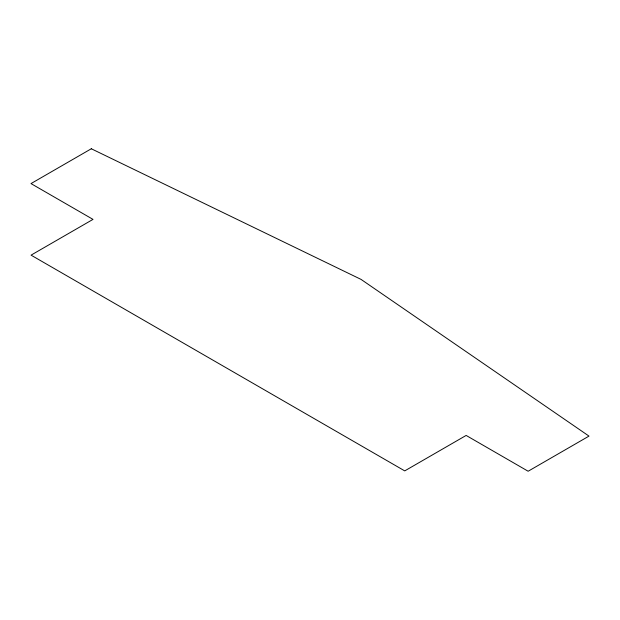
<?xml version="1.0" encoding="UTF-8"?>
<svg xmlns="http://www.w3.org/2000/svg" width="620" height="620" viewBox="0 0 620 620"><rect width="100%" height="100%" fill="white"/><g stroke="black" fill="none" stroke-linecap="round" stroke-linejoin="round"><path stroke-width="0.93" d="M91.31 148.761L31 183.59L93.008 219.387L31.062 255.146L404.736 470.89L466.139 435.434L528.139 471.239L589 436.1L361.072 279.411L91.31 148.761"/></g></svg>
